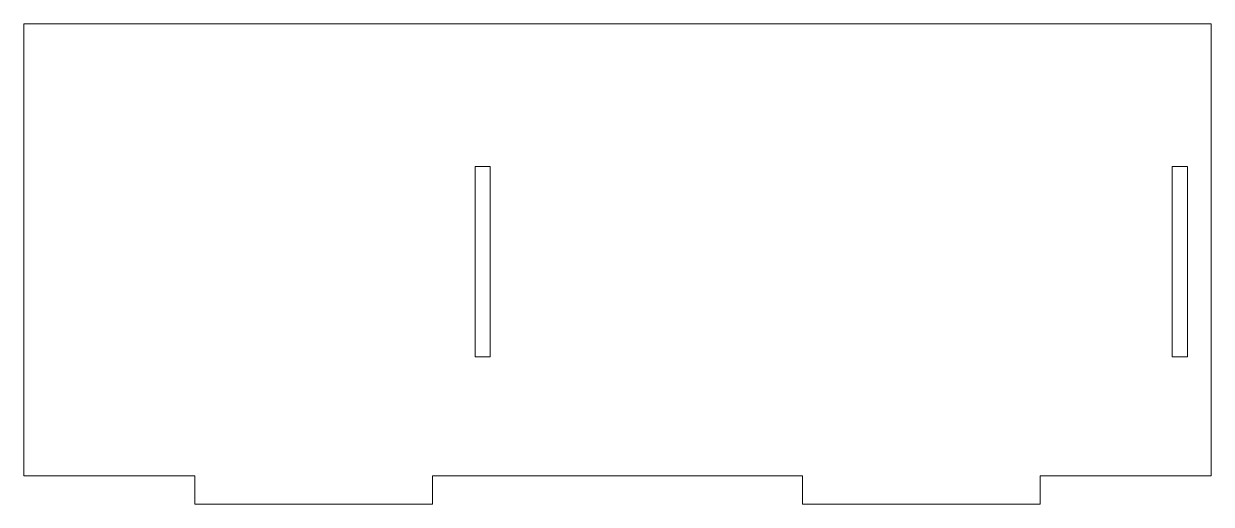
# Model space of a CAD drawing. Header units: millimetres. Extents: x -125 to 125, y -1 to 100.
import ezdxf

# ---------------------------------------------------------------- set-up
doc = ezdxf.new("R2010")
doc.units = ezdxf.units.MM
doc.layers.add('1', color=7, linetype='Continuous', true_color=0xffffff)

msp = doc.modelspace()

# ---------------------------------------------------------------- linework, layer by layer
at = {"layer": '1', "color": 1, "linetype": 'Continuous', "lineweight": 5}
for p, q in [((-125, 100), (125, 100)), ((-125, 100), (125, 100)), ((-125, 5), (-125, 100)), ((-125, 5), (-125, 100)), ((125, 100), (125, 5)), ((125, 100), (125, 5)), ((-30, 70), (-30, 30)), ((-26.8, 70), (-30, 70)), ((-30, 70), (-30, 30)), ((-26.8, 70), (-30, 70)), ((-26.8, 30), (-26.8, 70)), ((-26.8, 30), (-26.8, 70)), ((116.8, 70), (116.8, 30)), ((120, 70), (116.8, 70)), ((116.8, 70), (116.8, 30)), ((120, 70), (116.8, 70)), ((120, 30), (120, 70)), ((120, 30), (120, 70)), ((116.8, 30), (120, 30)), ((116.8, 30), (120, 30)), ((-30, 30), (-26.8, 30)), ((-30, 30), (-26.8, 30)), ((-88.97, 5), (-125, 5)), ((-88.97, 5), (-125, 5)), ((-88.97, -1), (-88.97, 5)), ((-88.97, -1), (-88.97, 5)), ((38.97, 5), (-38.97, 5)), ((-38.97, 5), (-38.97, -1)), ((-38.97, 5), (-38.97, -1)), ((38.97, 5), (-38.97, 5)), ((38.97, -1), (38.97, 5)), ((38.97, -1), (38.97, 5)), ((88.97, 5), (88.97, -1)), ((125, 5), (88.97, 5)), ((125, 5), (88.97, 5)), ((88.97, 5), (88.97, -1)), ((-38.97, -1), (-88.97, -1)), ((-38.97, -1), (-88.97, -1)), ((88.97, -1), (38.97, -1)), ((88.97, -1), (38.97, -1))]:
    msp.add_line(p, q, dxfattribs=at)

doc.saveas('drawing.dxf')
